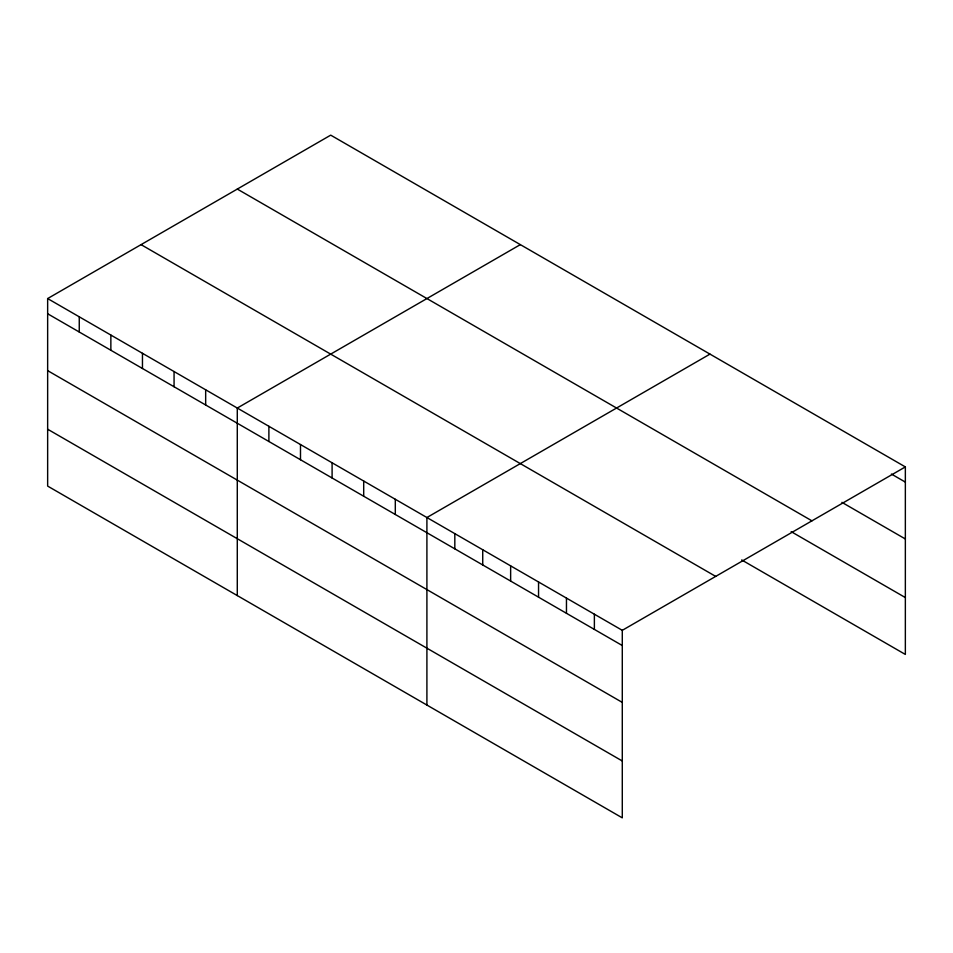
<?xml version="1.0" encoding="UTF-8"?>
<svg xmlns="http://www.w3.org/2000/svg" width="953" height="953" viewBox="0 0 953 953"><rect width="100%" height="100%" fill="white"/><g stroke="black" fill="none" stroke-linecap="round" stroke-linejoin="round"><path stroke-width="1.43" d="M47.65 298.563L622.285 630.326L622.285 817.853L47.65 486.09L47.65 298.563L330.715 135.147L905.35 466.91L905.35 654.437L741.696 559.947M520.35 244.623L237.285 408.051L237.285 595.577M709.973 354.111L426.908 517.527L426.908 705.053M622.285 630.326L905.35 466.91M891.4 474.046L905.35 482.099M841.916 502.35L905.35 538.969M237.309 189.075L811.944 520.838M791.169 531.643L905.35 597.567M141.056 244.635L715.691 576.398M47.65 313.763L622.285 645.526M47.65 370.634L622.285 702.397M47.65 429.219L622.285 760.982M594.374 614.22L594.374 629.409M566.463 598.103L566.463 613.291M538.552 581.985L538.552 597.186M510.641 565.879L510.641 581.068M482.73 549.762L482.73 564.95M454.819 533.644L454.819 548.833M395.304 499.289L395.304 514.477M363.701 481.039L363.701 496.227M332.097 462.789L332.097 477.989M300.493 444.539L300.493 459.739M268.889 426.301L268.889 441.489M205.669 389.801L205.669 405.001M174.065 371.551L174.065 386.751M142.462 353.313L142.462 368.501M110.858 335.063L110.858 350.251M79.254 316.813L79.254 332.013"/></g></svg>
